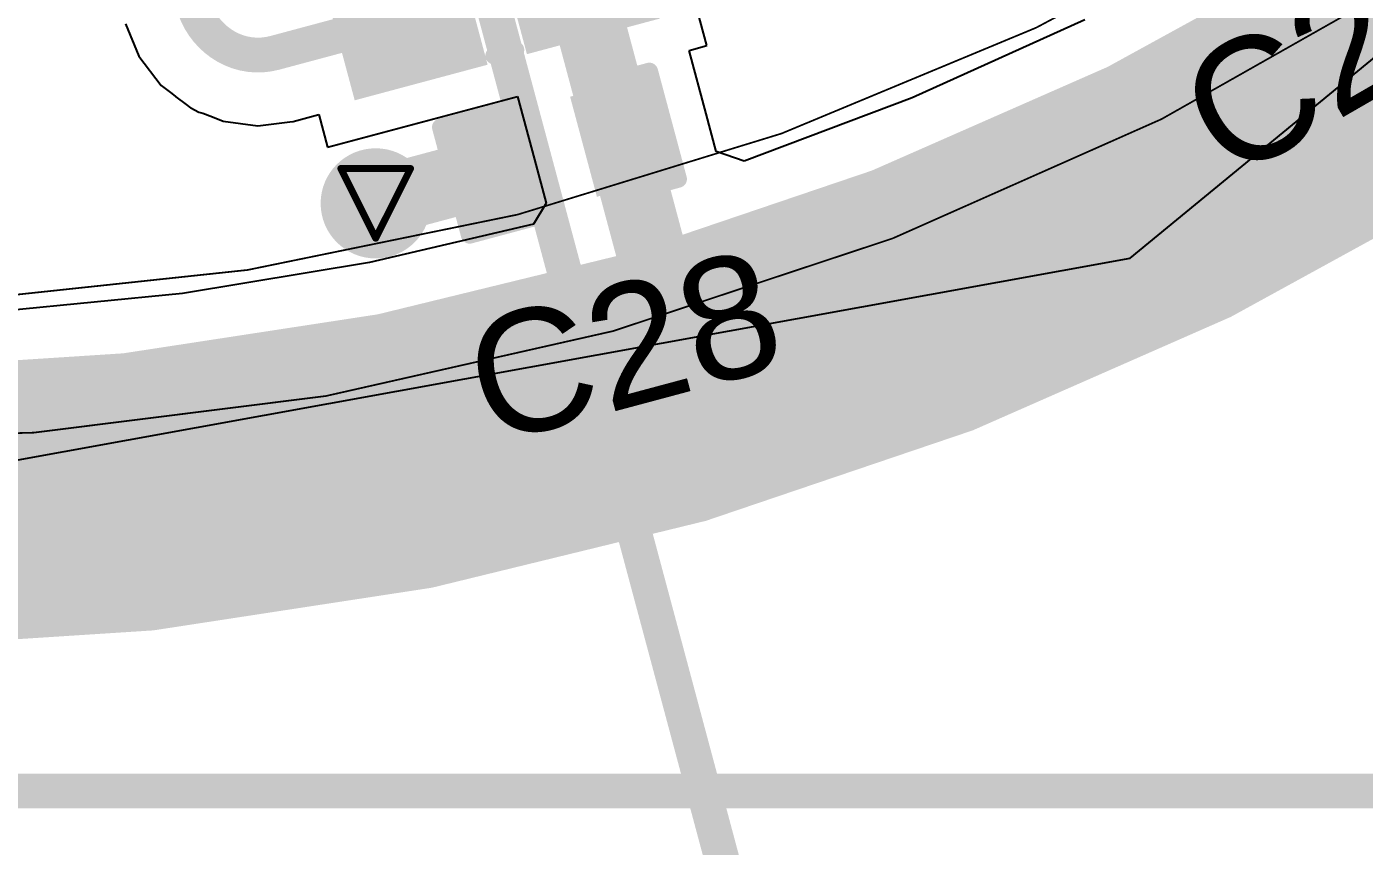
# Model space of a CAD drawing. Header units: inches. Extents: x -7 to 348, y -14 to 159.
# Drawn here: x 37.43 to 47.18, y -5.4 to 0.57 of the extents above; entities that cross this region are included whole.
import ezdxf

# ---------------------------------------------------------------- set-up
doc = ezdxf.new("R2010")
doc.units = ezdxf.units.IN
for name, color, linetype in [('Bottom Layer', 5, 'Continuous'), ('Bottom Solder', 6, 'Continuous'), ('Dimension', 6, 'Continuous'), ('Drill Drawing', 1, 'Continuous'), ('Fabrication', 76, 'Continuous'), ('Top Layer', 1, 'Continuous'), ('Top Overlay', 2, 'Continuous'), ('Top Paste', 8, 'Continuous'), ('Top Solder', 216, 'Continuous'), ('Via Holes', 16, 'Continuous')]:
    doc.layers.add(name, color=color, linetype=linetype)
doc.styles.add('Arial', font='', dxfattribs={"height": 0.2})
doc.styles.get('Arial').set_extended_font_data('Arial')

msp = doc.modelspace()

# ---------------------------------------------------------------- hatches: boundary and pattern name
at = {"layer": 'Bottom Layer'}
h = msp.add_hatch(color=5, dxfattribs=at)
edge = h.paths.add_edge_path()
edge.add_arc((39.9739739, -0.71508874), 0.2999994, 0, 360)
at = {"layer": 'Bottom Solder'}
h = msp.add_hatch(color=6, dxfattribs=at)
edge = h.paths.add_edge_path()
edge.add_arc((39.9739739, -0.71508874), 0.4015993999999999, 0, 360)
at = {"layer": 'Top Layer'}
for points in [[(40.9671886221865, 1.173224170092935), (41.73993019118802, 1.380279649464854), (41.9211038178135, 0.7041304699070645), (41.14836224881197, 0.4970749905351456)], [(39.7114888221865, 0.8367605300929354), (40.48423039118803, 1.043816009464854), (40.6654040178135, 0.3676668299070646), (39.89266244881197, 0.1606113505351456)], [(41.62905582293037, -0.5934289435572154), (41.46470572929027, 0.01993395613634294), (41.90632701706963, 0.1382660235572155), (42.07067711070973, -0.4750968761363429)], [(40.72127760293037, -0.8366644235572153), (40.55692750929027, -0.223301523863657), (40.99854879706963, -0.1049694564427845), (41.16289889070973, -0.7183323561363429)]]:
    msp.add_hatch(color=1, dxfattribs=at).paths.add_polyline_path(points)
h = msp.add_hatch(color=1, dxfattribs=at)
edge = h.paths.add_edge_path()
edge.add_arc((39.9739739, -0.71508874), 0.2999994, 0, 360)
at = {"layer": 'Top Paste'}
for points in [[(40.9671886221865, 1.173224170092935), (41.73993019118802, 1.380279649464854), (41.9211038178135, 0.7041304699070645), (41.14836224881197, 0.4970749905351456)], [(39.7114888221865, 0.8367605300929354), (40.48423039118803, 1.043816009464854), (40.6654040178135, 0.3676668299070646), (39.89266244881197, 0.1606113505351456)], [(41.62905582293037, -0.5934289435572154), (41.46470572929027, 0.01993395613634294), (41.90632701706963, 0.1382660235572155), (42.07067711070973, -0.4750968761363429)], [(40.72127760293037, -0.8366644235572153), (40.55692750929027, -0.223301523863657), (40.99854879706963, -0.1049694564427845), (41.16289889070973, -0.7183323561363429)]]:
    msp.add_hatch(color=8, dxfattribs=at).paths.add_polyline_path(points)
at = {"layer": 'Top Solder'}
for points in [[(40.84275454325311, 1.245066219061489), (41.81177224015658, 1.50471372839824), (42.04553789674689, 0.6322884209385113), (41.07652019984342, 0.3726409116017602)], [(39.58705474325311, 0.9086025790614886), (40.55607244015658, 1.16825008839824), (40.78983809674688, 0.2958247809385113), (39.82082039984342, 0.03617727160176018)], [(41.58662950091199, -0.6669134888713262), (41.39122118397616, 0.06236027815472198), (41.94875333908801, 0.2117505688713262), (42.14416165602384, -0.5175231981547219)], [(40.67885128091199, -0.9101489688713261), (40.48344296397615, -0.180875201845278), (41.040975119088, -0.03148491112867377), (41.23638343602384, -0.760758678154722)]]:
    msp.add_hatch(color=216, dxfattribs=at).paths.add_polyline_path(points)
at = {"layer": 'Via Holes'}
h = msp.add_hatch(color=7, dxfattribs=at)
edge = h.paths.add_edge_path()
edge.add_arc((39.9739739, -0.71508874), 0.1499997, 0, 360)

# ---------------------------------------------------------------- linework, layer by layer
at = {"layer": 'Dimension'}
for points in [[(28.9792664, 44.95406808, 0.254, 0.254, 0), (42.67583794, -6.1596397, 0.254, 0.254, 0)], [(21.81726142, 43.70361338, 0.254, 0.254, 0), (50.06727604, -5.226812, 0.254, 0.254, 0)]]:
    msp.add_lwpolyline(points, format="xyseb", dxfattribs=at)
msp.add_lwpolyline([(58.31000022, 19.46699942, 0.254, 0.254, 1), (13.30999878, 19.46699942, 0.254, 0.254, 1)], format="xyseb", close=True, dxfattribs=at)
at = {"layer": 'Drill Drawing'}
for points in [[(39.7199739, -0.4610887399999999, 0.0508, 0.0508, 0), (40.22797389999999, -0.4610887399999999, 0.0508, 0.0508, 0)], [(39.7199739, -0.4610887399999999, 0.0508, 0.0508, 0), (39.9739739, -0.96908874, 0.0508, 0.0508, 0)], [(39.9739739, -0.96908874, 0.0508, 0.0508, 0), (40.22797389999999, -0.4610887399999999, 0.0508, 0.0508, 0)]]:
    msp.add_lwpolyline(points, format="xyseb", dxfattribs=at)
for points in [[(39.7072739, -0.4610887399999999, 0.0254, 0.0254, 1), (39.73267389999999, -0.4610887399999999, 0.0254, 0.0254, 1)], [(39.7072739, -0.4610887399999999, 0.0254, 0.0254, 1), (39.73267389999999, -0.4610887399999999, 0.0254, 0.0254, 1)], [(40.2152739, -0.4610887399999999, 0.0254, 0.0254, 1), (40.2406739, -0.4610887399999999, 0.0254, 0.0254, 1)], [(40.2152739, -0.4610887399999999, 0.0254, 0.0254, 1), (40.2406739, -0.4610887399999999, 0.0254, 0.0254, 1)], [(39.9612739, -0.96908874, 0.0254, 0.0254, 1), (39.98667389999999, -0.96908874, 0.0254, 0.0254, 1)], [(39.9612739, -0.96908874, 0.0254, 0.0254, 1), (39.98667389999999, -0.96908874, 0.0254, 0.0254, 1)]]:
    msp.add_lwpolyline(points, format="xyseb", close=True, dxfattribs=at)
at = {"layer": 'Fabrication'}
for points in [[(53.19354867999999, 31.33267292, 0.0127, 0.0127, -1.167099627659095), (15.6750893, 13.58702642, 0.0127, 0.0127, 0)], [(53.19354867999999, 31.33267292, 0.0127, 0.0127, -1.167099627659095), (15.6750893, 13.58702642, 0.0127, 0.0127, 0)], [(53.19354867999999, 31.33267292, 0.0127, 0.0127, -1.167099627659095), (15.6750893, 13.58702642, 0.0127, 0.0127, 0)], [(53.19354867999999, 31.33267292, 0.0127, 0.0127, -1.167099627659095), (15.6750893, 13.58702642, 0.0127, 0.0127, 0)], [(54.51114574, 31.13829434, 0.0127, 0.0127, -1.205705075990638), (14.17744688, 15.54997652, 0.0127, 0.0127, 0)], [(54.51114574, 31.13829434, 0.0127, 0.0127, -1.205705075990638), (14.17744688, 15.54997652, 0.0127, 0.0127, 0)]]:
    msp.add_lwpolyline(points, format="xyseb", dxfattribs=at)
at = {"layer": 'Top Layer'}
for p, q in [((45.47419911999999, -1.1135995), (53.3075642, 5.32184864)), ((42.38773082, 0.43472354), (42.07714724, 1.59383222)), ((38.14871212, 0.5948553), (38.24707616, 0.35738308)), ((45.14382386, 0.62414404), (43.8860565, 0.05425694)), ((42.25872422, 0.40015668), (42.38773082, 0.43472354)), ((42.38273972, -0.06267703999999999), (42.25872422, 0.40015668)), ((38.24707616, 0.35738308), (38.41041848, 0.1445133)), ((38.41041848, 0.1445133), (38.4873627, 0.08547099999999999)), ((38.4873627, 0.08547099999999999), (38.514401, 0.06472174)), ((38.514401, 0.06472174), (38.51618662, 0.06204204)), ((38.51618662, 0.06204204), (38.5918202, 0.005313679999999999)), ((38.5918202, 0.005313679999999999), (38.62328572, -0.01883156)), ((39.62325578, -0.3060141199999999), (41.00796472, 0.06501638)), ((41.00796472, 0.06501638), (41.13146968, -0.3959098)), ((43.8860565, 0.05425694), (42.65920602, -0.40749728)), ((38.62328572, -0.01883156), (38.62491132, -0.01950466)), ((38.62491132, -0.01950466), (38.68386218, -0.05004308)), ((38.68386218, -0.05004308), (38.68422286, -0.05023358)), ((38.68422286, -0.05023358), (38.71469777999999, -0.05629402)), ((38.71469777999999, -0.05629402), (38.7849999, -0.08541003999999999)), ((38.7849999, -0.08541003999999999), (38.86086969999999, -0.11683746)), ((39.37094488, -0.1182878), (39.55942304, -0.06778498)), ((39.55942304, -0.06778498), (39.62325578, -0.3060141199999999)), ((42.38274225999999, -0.06273292), (42.38273972, -0.06267703999999999)), ((42.38276258, -0.06277102), (42.38274225999999, -0.06273292)), ((42.45599332, -0.33606994), (42.38276258, -0.06277102)), ((38.86086969999999, -0.11683746), (39.11566218, -0.1503807)), ((39.11566218, -0.1503807), (39.348029, -0.11978894)), ((39.348029, -0.11978894), (39.37094488, -0.1182878)), ((42.65920602, -0.40749728), (42.45599332, -0.33606994)), ((41.13146968, -0.3959098), (41.13149, -0.39595044)), ((41.13149, -0.39595044), (41.13149254, -0.39600124)), ((41.13149254, -0.39600124), (41.21689242, -0.7147179)), ((41.21689242, -0.7147179), (41.12548544, -0.86722204)), ((41.12548544, -0.86722204), (39.9275427, -1.14654584)), ((34.98801485999999, -3.01798228), (45.47419911999999, -1.1135995)), ((39.9275427, -1.14654584), (38.5651375, -1.37147808)), ((38.5651375, -1.37147808), (37.27788074, -1.49826472))]:
    msp.add_line(p, q, dxfattribs=at)
for points in [[(52.07201676, 3.9989125, 2.032, 2.032, -0.1319067145130323), (42.09649949999999, -2.0545806, 2.032, 2.032, 0)], [(46.67372428, 1.94820032, 0.508, 0.508, 0), (47.55302656, 0.42521378, 0.508, 0.508, 0)], [(41.44414621999999, 0.9386773199999999, 0.508, 0.508, 0), (41.75684816, -0.22833838, 0.508, 0.508, 0)], [(38.88243429999999, 0.4282947999999999, 0.254, 0.254, -0.200713527010229), (38.64289452, 0.7416165, 0.254, 0.254, 0)], [(39.2368913, 0.382016, 0.254, 0.254, 0), (40.17888586, 0.63441834, 0.254, 0.254, 0)], [(39.2368913, 0.382016, 0.254, 0.254, -0.1984661258569602), (38.88243684, 0.42829226, 0.254, 0.254, 0)], [(41.75684816, -0.22833838, 0.508, 0.508, 0), (41.7573841, -0.23033736, 0.508, 0.508, 0)], [(41.7573841, -0.23034244, 0.508, 0.508, 0), (41.7573841, -0.23033736, 0.508, 0.508, 0)], [(41.7573841, -0.23034244, 0.508, 0.508, 0), (42.22272988, -1.96701664, 0.508, 0.508, 0)], [(40.0277584, -0.69380862, 0.508, 0.508, 0), (40.76177776, -0.49711356, 0.508, 0.508, 0)], [(42.09649949999999, -2.0545806, 2.032, 2.032, -0.06566084460124648), (36.28023224, -2.945511, 2.032, 2.032, 0)]]:
    msp.add_lwpolyline(points, format="xyseb", dxfattribs=at)
for points in [[(40.11538586, 0.63441834, 0.127, 0.127, 1), (40.24238586, 0.63441834, 0.127, 0.127, 1)], [(38.8189343, 0.4282947999999999, 0.127, 0.127, 1), (38.9459343, 0.4282947999999999, 0.127, 0.127, 1)], [(38.81893684, 0.42829226, 0.127, 0.127, 1), (38.94593683999999, 0.42829226, 0.127, 0.127, 1)], [(39.17339129999999, 0.382016, 0.127, 0.127, 1), (39.3003913, 0.382016, 0.127, 0.127, 1)], [(39.17339129999999, 0.382016, 0.127, 0.127, 1), (39.3003913, 0.382016, 0.127, 0.127, 1)], [(41.62984816, -0.22833838, 0.254, 0.254, 1), (41.88384816, -0.22833838, 0.254, 0.254, 1)], [(41.62984816, -0.22833838, 0.254, 0.254, 1), (41.88384816, -0.22833838, 0.254, 0.254, 1)], [(41.63038409999999, -0.23033736, 0.254, 0.254, 1), (41.8843841, -0.23033736, 0.254, 0.254, 1)], [(41.63038409999999, -0.23033736, 0.254, 0.254, 1), (41.8843841, -0.23033736, 0.254, 0.254, 1)], [(41.63038409999999, -0.23034244, 0.254, 0.254, 1), (41.8843841, -0.23034244, 0.254, 0.254, 1)], [(41.63038409999999, -0.23034244, 0.254, 0.254, 1), (41.8843841, -0.23034244, 0.254, 0.254, 1)], [(40.63477776, -0.49711356, 0.254, 0.254, 1), (40.88877776, -0.49711356, 0.254, 0.254, 1)], [(39.9007584, -0.69380862, 0.254, 0.254, 1), (40.1547584, -0.69380862, 0.254, 0.254, 1)], [(41.5884995, -2.0545806, 1.016, 1.016, 1), (42.6044995, -2.0545806, 1.016, 1.016, 1)], [(41.5884995, -2.0545806, 1.016, 1.016, 1), (42.6044995, -2.0545806, 1.016, 1.016, 1)], [(42.09572988, -1.96701664, 0.254, 0.254, 1), (42.34972988, -1.96701664, 0.254, 0.254, 1)]]:
    msp.add_lwpolyline(points, format="xyseb", close=True, dxfattribs=at)
at = {"layer": 'Top Overlay'}
for points in [[(40.83713701999999, 0.36191952, 0.127, 0.127, 0), (40.9934283, 0.40379904, 0.127, 0.127, 0)], [(41.47849971999999, 0.11566906, 0.127, 0.127, 0), (41.96918962, 0.24714708, 0.127, 0.127, 0)], [(41.96918962, 0.24714708, 0.127, 0.127, 0), (42.17955496, -0.5379593, 0.127, 0.127, 0)], [(40.44804458, -0.16043656, 0.127, 0.127, 0), (40.93873702, -0.02896108, 0.127, 0.127, 0)], [(40.44804458, -0.16043656, 0.127, 0.127, 0), (40.658415, -0.9455505599999999, 0.127, 0.127, 0)], [(41.68887268, -0.6694373199999999, 0.127, 0.127, 0), (42.17955496, -0.5379593, 0.127, 0.127, 0)], [(40.658415, -0.9455505599999999, 0.127, 0.127, 0), (41.14910998, -0.81406746, 0.127, 0.127, 0)], [(-0.00025654, -4.99992904, 0.254, 0.254, 0), (71.6459197, -5.00002302, 0.254, 0.254, 0)]]:
    msp.add_lwpolyline(points, format="xyseb", dxfattribs=at)
for points in [[(40.80538702, 0.36191952, 0.0635, 0.0635, 1), (40.86888702, 0.36191952, 0.0635, 0.0635, 1)], [(40.9616783, 0.40379904, 0.0635, 0.0635, 1), (41.02517829999999, 0.40379904, 0.0635, 0.0635, 1)], [(41.93743962, 0.24714708, 0.0635, 0.0635, 1), (42.00093962, 0.24714708, 0.0635, 0.0635, 1)], [(41.93743962, 0.24714708, 0.0635, 0.0635, 1), (42.00093962, 0.24714708, 0.0635, 0.0635, 1)], [(41.44674972, 0.11566906, 0.0635, 0.0635, 1), (41.51024972, 0.11566906, 0.0635, 0.0635, 1)], [(40.90698702, -0.02896108, 0.0635, 0.0635, 1), (40.97048701999999, -0.02896108, 0.0635, 0.0635, 1)], [(40.41629458, -0.16043656, 0.0635, 0.0635, 1), (40.47979458, -0.16043656, 0.0635, 0.0635, 1)], [(40.41629458, -0.16043656, 0.0635, 0.0635, 1), (40.47979458, -0.16043656, 0.0635, 0.0635, 1)], [(42.14780495999999, -0.5379593, 0.0635, 0.0635, 1), (42.21130496, -0.5379593, 0.0635, 0.0635, 1)], [(42.14780495999999, -0.5379593, 0.0635, 0.0635, 1), (42.21130496, -0.5379593, 0.0635, 0.0635, 1)], [(41.65712267999999, -0.6694373199999999, 0.0635, 0.0635, 1), (41.72062268, -0.6694373199999999, 0.0635, 0.0635, 1)], [(41.11735998, -0.81406746, 0.0635, 0.0635, 1), (41.18085998, -0.81406746, 0.0635, 0.0635, 1)], [(40.626665, -0.9455505599999999, 0.0635, 0.0635, 1), (40.69016499999999, -0.9455505599999999, 0.0635, 0.0635, 1)], [(40.626665, -0.9455505599999999, 0.0635, 0.0635, 1), (40.69016499999999, -0.9455505599999999, 0.0635, 0.0635, 1)]]:
    msp.add_lwpolyline(points, format="xyseb", close=True, dxfattribs=at)

# ---------------------------------------------------------------- texts
at = {"layer": 'Top Overlay', "style": 'Arial'}
for s, rotation, p in [('C26', 30, (46.19727108, -0.56594248)), ('C28', 15, (40.79566897999999, -2.47839484))]:
    msp.add_text(s, height=0.889, rotation=rotation, dxfattribs=at).set_placement(p)

doc.saveas('drawing.dxf')
